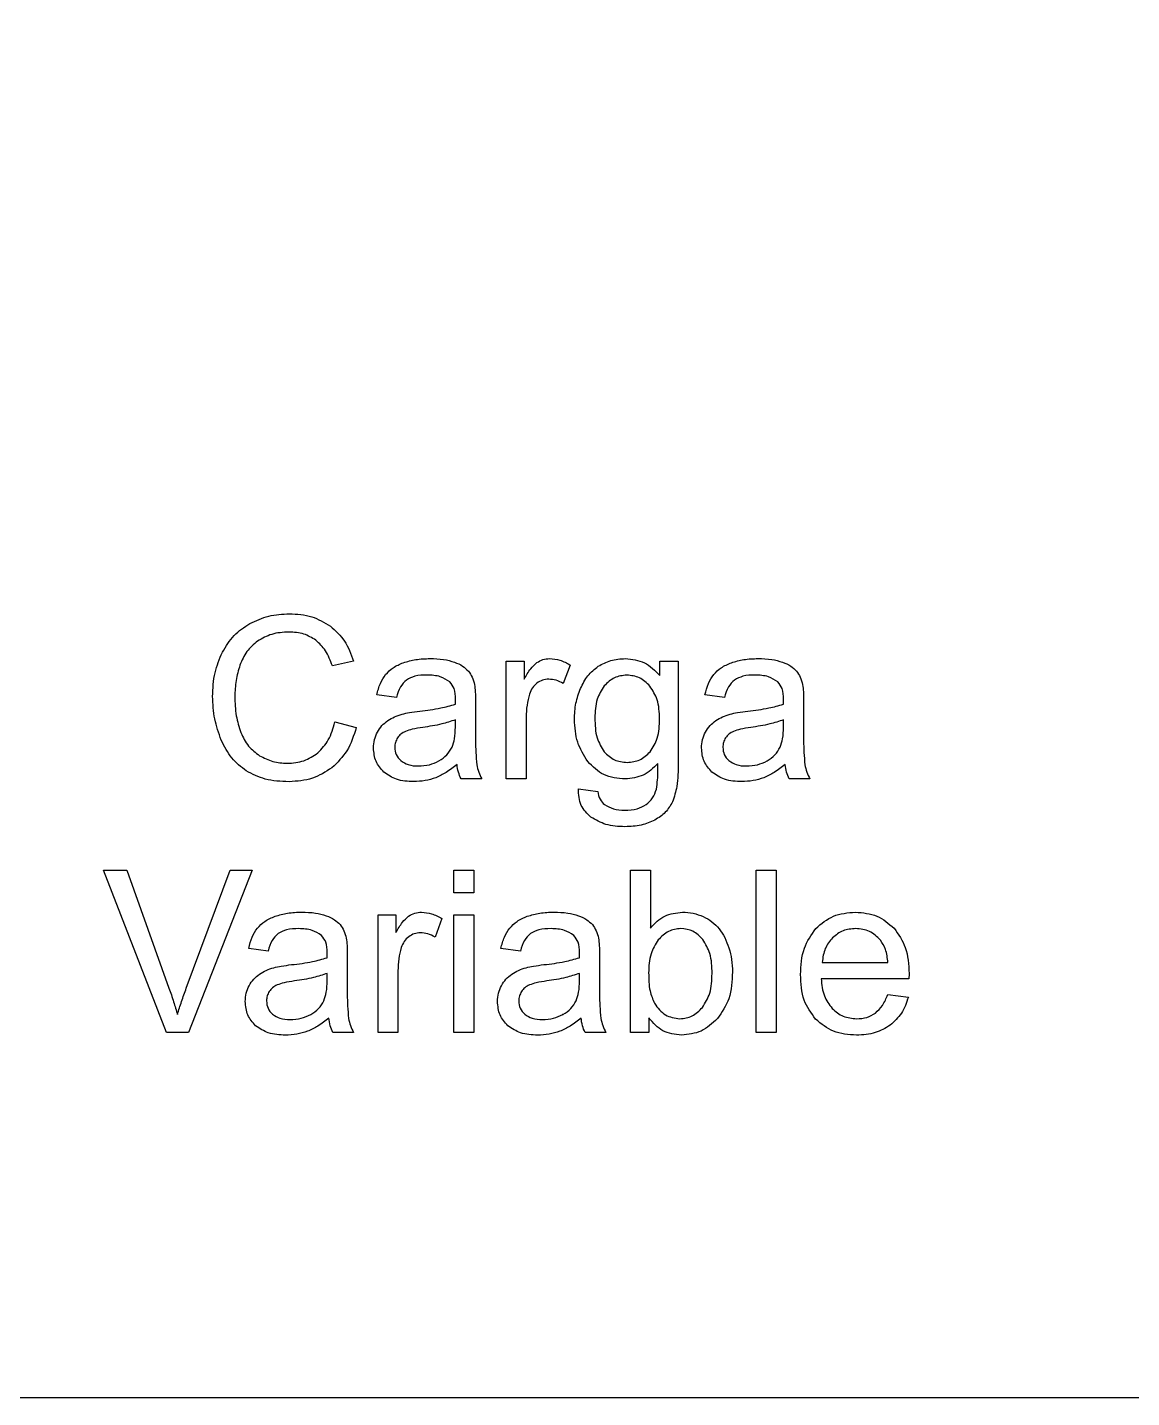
# Model space of a CAD drawing. Header units: millimetres. Extents: x -15 to 165, y 0 to 100.
# Drawn here: x 119.94 to 140.33, y 0 to 25.3 of the extents above; entities that cross this region are included whole.
import ezdxf

# ---------------------------------------------------------------- set-up
doc = ezdxf.new("R2010")
doc.units = ezdxf.units.MM
doc.layers.get('0').update_dxf_attribs({"linetype": 'CONTINUOUS'})

msp = doc.modelspace()

# ---------------------------------------------------------------- linework, layer by layer
for p, q in [((125.962, 13.601), (125.571, 13.509)), ((128.782, 11.423), (128.782, 13.597)), ((128.782, 13.597), (129.113, 13.597)), ((129.113, 13.597), (129.113, 13.267)), ((129.962, 13.527), (129.835, 13.185)), ((131.616, 13.335), (131.616, 13.597)), ((131.616, 13.597), (131.955, 13.597)), ((131.955, 13.597), (131.955, 11.718)), ((126.754, 12.928), (126.393, 12.977)), ((132.811, 12.928), (132.451, 12.977)), ((128.215, 12.825), (128.215, 12.334)), ((134.272, 12.825), (134.272, 12.334)), ((125.616, 12.475), (126.013, 12.375)), ((127.842, 12.379), (127.842, 12.514)), ((129.15, 12.561), (129.15, 11.423)), ((133.9, 12.379), (133.9, 12.514)), ((128.331, 11.423), (127.947, 11.423)), ((129.15, 11.423), (128.782, 11.423)), ((134.389, 11.423), (134.004, 11.423)), ((130.114, 11.243), (130.472, 11.19)), ((122.507, 6.741), (121.345, 9.741)), ((121.345, 9.741), (121.775, 9.741)), ((121.775, 9.741), (122.554, 7.562)), ((122.874, 7.562), (123.684, 9.741)), ((124.089, 9.741), (122.915, 6.741)), ((123.684, 9.741), (124.089, 9.741)), ((131.073, 6.741), (131.073, 9.741)), ((131.073, 9.741), (131.442, 9.741)), ((131.442, 9.741), (131.442, 8.671)), ((126.414, 6.741), (126.414, 8.915)), ((126.414, 8.915), (126.745, 8.915)), ((126.745, 8.915), (126.745, 8.585)), ((127.595, 8.845), (127.468, 8.503)), ((124.386, 8.245), (124.026, 8.295)), ((125.847, 8.143), (125.847, 7.652)), ((129.043, 8.245), (128.683, 8.295)), ((130.505, 8.143), (130.505, 7.652)), ((126.782, 7.879), (126.782, 6.741)), ((134.616, 8.037), (135.829, 8.037)), ((125.475, 7.697), (125.475, 7.832)), ((130.132, 7.697), (130.132, 7.832)), ((136.216, 7.734), (134.595, 7.734)), ((135.825, 7.441), (136.206, 7.394)), ((131.415, 7.013), (131.415, 6.741)), ((122.915, 6.741), (122.507, 6.741)), ((125.964, 6.741), (125.579, 6.741)), ((126.782, 6.741), (126.414, 6.741)), ((130.621, 6.741), (130.237, 6.741)), ((131.415, 6.741), (131.073, 6.741))]:
    msp.add_line(p, q)
msp.add_lwpolyline([(-13, 0), (163, 0, 0.414214), (165, 2), (165, 98, 0.414214), (163, 100), (-13, 100, 0.414214), (-15, 98), (-15, 3.001, 0.000086), (-15, 2.999), (-15, 2, 0.414214)], format="xyb", close=True)
for points in [[(128.184, 9.741), (128.184, 9.318), (127.816, 9.318), (127.816, 9.741)], [(133.767, 9.741), (133.767, 6.741), (133.398, 6.741), (133.398, 9.741)], [(128.184, 8.915), (128.184, 6.741), (127.816, 6.741), (127.816, 8.915)]]:
    msp.add_lwpolyline(points, close=True)
for points, knots in [([(124.049, 14.293), (124.163, 14.346), (124.394, 14.453), (124.648, 14.467), (124.777, 14.475)], [0, 0, 0, 0, 0.03727469, 0.07558045, 0.07558045, 0.07558045, 0.07558045]), ([(124.777, 14.475), (124.918, 14.467), (125.19, 14.452), (125.423, 14.312), (125.534, 14.245)], [0, 0, 0, 0, 0.04183356, 0.08017922, 0.08017922, 0.08017922, 0.08017922]), ([(123.54, 13.763), (123.605, 13.872), (123.735, 14.088), (123.945, 14.226), (124.049, 14.293)], [0, 0, 0, 0, 0.03758672, 0.07438179, 0.07438179, 0.07438179, 0.07438179]), ([(125.534, 14.245), (125.629, 14.159), (125.826, 13.981), (125.915, 13.73), (125.962, 13.601)], [0, 0, 0, 0, 0.03792726, 0.07842971, 0.07842971, 0.07842971, 0.07842971]), ([(124.19, 13.969), (124.119, 13.909), (123.974, 13.787), (123.901, 13.612), (123.864, 13.524)], [0, 0, 0, 0, 0.02771145, 0.05591159, 0.05591159, 0.05591159, 0.05591159]), ([(124.769, 14.135), (124.66, 14.13), (124.454, 14.119), (124.275, 14.017), (124.19, 13.969)], [0, 0, 0, 0, 0.03201393, 0.06089259, 0.06089259, 0.06089259, 0.06089259]), ([(125.268, 13.986), (125.195, 14.029), (125.042, 14.121), (124.863, 14.13), (124.769, 14.135)], [0, 0, 0, 0, 0.02505285, 0.05282888, 0.05282888, 0.05282888, 0.05282888]), ([(125.571, 13.509), (125.535, 13.608), (125.47, 13.79), (125.331, 13.924), (125.268, 13.986)], [0, 0, 0, 0, 0.03104799, 0.05716471, 0.05716471, 0.05716471, 0.05716471]), ([(123.361, 12.946), (123.367, 13.094), (123.378, 13.378), (123.488, 13.639), (123.54, 13.763)], [0, 0, 0, 0, 0.04409717, 0.08429075, 0.08429075, 0.08429075, 0.08429075]), ([(123.864, 13.524), (123.837, 13.43), (123.782, 13.242), (123.774, 13.046), (123.77, 12.948)], [0, 0, 0, 0, 0.02923333, 0.05856561, 0.05856561, 0.05856561, 0.05856561]), ([(126.555, 13.35), (126.599, 13.395), (126.691, 13.492), (126.815, 13.542), (126.88, 13.569)], [0, 0, 0, 0, 0.01864887, 0.03960639, 0.03960639, 0.03960639, 0.03960639]), ([(126.88, 13.569), (126.957, 13.591), (127.117, 13.639), (127.285, 13.643), (127.374, 13.646)], [0, 0, 0, 0, 0.02368074, 0.05009765, 0.05009765, 0.05009765, 0.05009765]), ([(127.374, 13.646), (127.458, 13.644), (127.612, 13.642), (127.76, 13.599), (127.826, 13.58)], [0, 0, 0, 0, 0.02527478, 0.04587232, 0.04587232, 0.04587232, 0.04587232]), ([(127.826, 13.58), (127.878, 13.559), (127.974, 13.52), (128.048, 13.448), (128.082, 13.416)], [0, 0, 0, 0, 0.01680543, 0.03067817, 0.03067817, 0.03067817, 0.03067817]), ([(128.082, 13.416), (128.107, 13.379), (128.161, 13.303), (128.184, 13.212), (128.196, 13.165)], [0, 0, 0, 0, 0.01321028, 0.02776285, 0.02776285, 0.02776285, 0.02776285]), ([(129.113, 13.267), (129.15, 13.334), (129.213, 13.448), (129.308, 13.536), (129.347, 13.572)], [0, 0, 0, 0, 0.02273623, 0.03867154, 0.03867154, 0.03867154, 0.03867154]), ([(129.347, 13.572), (129.384, 13.594), (129.457, 13.636), (129.542, 13.643), (129.584, 13.646)], [0, 0, 0, 0, 0.01256111, 0.0250526, 0.0250526, 0.0250526, 0.0250526]), ([(129.584, 13.646), (129.648, 13.64), (129.782, 13.628), (129.9, 13.562), (129.962, 13.527)], [0, 0, 0, 0, 0.01900872, 0.04006544, 0.04006544, 0.04006544, 0.04006544]), ([(130.153, 13.096), (130.193, 13.178), (130.272, 13.338), (130.411, 13.449), (130.479, 13.503)], [0, 0, 0, 0, 0.02707647, 0.05267545, 0.05267545, 0.05267545, 0.05267545]), ([(130.479, 13.503), (130.555, 13.544), (130.711, 13.63), (130.889, 13.641), (130.981, 13.646)], [0, 0, 0, 0, 0.02561404, 0.05283734, 0.05283734, 0.05283734, 0.05283734]), ([(130.981, 13.646), (131.104, 13.632), (131.353, 13.605), (131.528, 13.425), (131.616, 13.335)], [0, 0, 0, 0, 0.03594676, 0.07265538, 0.07265538, 0.07265538, 0.07265538]), ([(132.612, 13.35), (132.656, 13.395), (132.748, 13.492), (132.872, 13.542), (132.938, 13.569)], [0, 0, 0, 0, 0.01864891, 0.03960644, 0.03960644, 0.03960644, 0.03960644]), ([(132.938, 13.569), (133.014, 13.591), (133.175, 13.639), (133.342, 13.643), (133.431, 13.646)], [0, 0, 0, 0, 0.02368062, 0.05009777, 0.05009777, 0.05009777, 0.05009777]), ([(133.431, 13.646), (133.516, 13.644), (133.669, 13.642), (133.817, 13.599), (133.883, 13.58)], [0, 0, 0, 0, 0.02527466, 0.04587209, 0.04587209, 0.04587209, 0.04587209]), ([(133.883, 13.58), (133.936, 13.559), (134.031, 13.52), (134.106, 13.448), (134.139, 13.416)], [0, 0, 0, 0, 0.01680543, 0.03067826, 0.03067826, 0.03067826, 0.03067826]), ([(134.139, 13.416), (134.164, 13.379), (134.218, 13.303), (134.241, 13.212), (134.254, 13.165)], [0, 0, 0, 0, 0.01321035, 0.02776291, 0.02776291, 0.02776291, 0.02776291]), ([(126.393, 12.977), (126.411, 13.048), (126.444, 13.182), (126.52, 13.297), (126.555, 13.35)], [0, 0, 0, 0, 0.0218854, 0.04096478, 0.04096478, 0.04096478, 0.04096478]), ([(126.937, 13.25), (126.897, 13.21), (126.808, 13.119), (126.773, 12.996), (126.754, 12.928)], [0, 0, 0, 0, 0.01658331, 0.03760418, 0.03760418, 0.03760418, 0.03760418]), ([(127.32, 13.341), (127.243, 13.34), (127.108, 13.338), (126.988, 13.276), (126.937, 13.25)], [0, 0, 0, 0, 0.02270138, 0.03989854, 0.03989854, 0.03989854, 0.03989854]), ([(127.74, 13.216), (127.683, 13.252), (127.556, 13.334), (127.404, 13.338), (127.32, 13.341)], [0, 0, 0, 0, 0.01988914, 0.04449097, 0.04449097, 0.04449097, 0.04449097]), ([(127.844, 12.899), (127.843, 12.965), (127.84, 13.083), (127.77, 13.176), (127.74, 13.216)], [0, 0, 0, 0, 0.01936148, 0.03413889, 0.03413889, 0.03413889, 0.03413889]), ([(128.196, 13.165), (128.202, 13.121), (128.215, 13.008), (128.215, 12.895), (128.215, 12.825)], [0, 0, 0, 0, 0.01327129, 0.03404719, 0.03404719, 0.03404719, 0.03404719]), ([(129.348, 13.193), (129.318, 13.165), (129.257, 13.109), (129.227, 13.031), (129.211, 12.991)], [0, 0, 0, 0, 0.01195986, 0.02468301, 0.02468301, 0.02468301, 0.02468301]), ([(129.565, 13.265), (129.526, 13.262), (129.448, 13.256), (129.381, 13.214), (129.348, 13.193)], [0, 0, 0, 0, 0.01160273, 0.02319494, 0.02319494, 0.02319494, 0.02319494]), ([(129.835, 13.185), (129.791, 13.209), (129.707, 13.253), (129.611, 13.261), (129.565, 13.265)], [0, 0, 0, 0, 0.01477312, 0.02842575, 0.02842575, 0.02842575, 0.02842575]), ([(131.008, 13.341), (130.929, 13.332), (130.767, 13.314), (130.65, 13.2), (130.591, 13.141)], [0, 0, 0, 0, 0.02325608, 0.04746592, 0.04746592, 0.04746592, 0.04746592]), ([(131.435, 13.138), (131.374, 13.197), (131.254, 13.313), (131.089, 13.332), (131.008, 13.341)], [0, 0, 0, 0, 0.02473449, 0.04843191, 0.04843191, 0.04843191, 0.04843191]), ([(132.451, 12.977), (132.468, 13.048), (132.501, 13.182), (132.577, 13.297), (132.612, 13.35)], [0, 0, 0, 0, 0.02188539, 0.04096479, 0.04096479, 0.04096479, 0.04096479]), ([(132.994, 13.25), (132.955, 13.21), (132.865, 13.119), (132.83, 12.996), (132.811, 12.928)], [0, 0, 0, 0, 0.01658335, 0.03760418, 0.03760418, 0.03760418, 0.03760418]), ([(133.378, 13.341), (133.301, 13.34), (133.166, 13.338), (133.046, 13.276), (132.994, 13.25)], [0, 0, 0, 0, 0.02270138, 0.03989848, 0.03989848, 0.03989848, 0.03989848]), ([(133.797, 13.216), (133.74, 13.252), (133.613, 13.334), (133.462, 13.338), (133.378, 13.341)], [0, 0, 0, 0, 0.01988914, 0.04449097, 0.04449097, 0.04449097, 0.04449097]), ([(133.902, 12.899), (133.9, 12.965), (133.898, 13.083), (133.828, 13.176), (133.797, 13.216)], [0, 0, 0, 0, 0.01936146, 0.03413894, 0.03413894, 0.03413894, 0.03413894]), ([(134.254, 13.165), (134.259, 13.121), (134.273, 13.008), (134.272, 12.895), (134.272, 12.825)], [0, 0, 0, 0, 0.01327126, 0.03404717, 0.03404717, 0.03404717, 0.03404717]), ([(123.519, 12.142), (123.473, 12.27), (123.379, 12.53), (123.367, 12.806), (123.361, 12.946)], [0, 0, 0, 0, 0.04061111, 0.08239244, 0.08239244, 0.08239244, 0.08239244]), ([(123.77, 12.948), (123.773, 12.828), (123.78, 12.6), (123.849, 12.382), (123.881, 12.28)], [0, 0, 0, 0, 0.03594561, 0.06803223, 0.06803223, 0.06803223, 0.06803223]), ([(129.211, 12.991), (129.193, 12.923), (129.156, 12.782), (129.152, 12.636), (129.15, 12.561)], [0, 0, 0, 0, 0.02107531, 0.04353573, 0.04353573, 0.04353573, 0.04353573]), ([(130.04, 12.522), (130.044, 12.623), (130.053, 12.82), (130.12, 13.006), (130.153, 13.096)], [0, 0, 0, 0, 0.03003491, 0.05879965, 0.05879965, 0.05879965, 0.05879965]), ([(130.591, 13.141), (130.541, 13.061), (130.428, 12.881), (130.422, 12.667), (130.419, 12.549)], [0, 0, 0, 0, 0.02793918, 0.06266213, 0.06266213, 0.06266213, 0.06266213]), ([(131.612, 12.537), (131.608, 12.657), (131.601, 12.874), (131.486, 13.057), (131.435, 13.138)], [0, 0, 0, 0, 0.03527191, 0.06372897, 0.06372897, 0.06372897, 0.06372897]), ([(126.858, 12.621), (126.903, 12.631), (127.011, 12.654), (127.121, 12.668), (127.185, 12.676)], [0, 0, 0, 0, 0.0138963, 0.03322116, 0.03322116, 0.03322116, 0.03322116]), ([(127.185, 12.676), (127.315, 12.692), (127.537, 12.718), (127.753, 12.778), (127.842, 12.803)], [0, 0, 0, 0, 0.03916457, 0.06698357, 0.06698357, 0.06698357, 0.06698357]), ([(127.842, 12.803), (127.843, 12.823), (127.844, 12.855), (127.844, 12.887), (127.844, 12.899)], [0, 0, 0, 0, 0.006192219, 0.009620285, 0.009620285, 0.009620285, 0.009620285]), ([(132.915, 12.621), (132.96, 12.631), (133.069, 12.654), (133.179, 12.668), (133.243, 12.676)], [0, 0, 0, 0, 0.0138963, 0.03322128, 0.03322128, 0.03322128, 0.03322128]), ([(133.243, 12.676), (133.373, 12.692), (133.595, 12.718), (133.81, 12.778), (133.9, 12.803)], [0, 0, 0, 0, 0.03916445, 0.06698345, 0.06698345, 0.06698345, 0.06698345]), ([(133.9, 12.803), (133.9, 12.823), (133.901, 12.855), (133.901, 12.887), (133.902, 12.899)], [0, 0, 0, 0, 0.006192213, 0.00962028, 0.00962028, 0.00962028, 0.00962028]), ([(125.303, 11.904), (125.374, 11.98), (125.528, 12.143), (125.585, 12.359), (125.616, 12.475)], [0, 0, 0, 0, 0.03076944, 0.06604694, 0.06604694, 0.06604694, 0.06604694]), ([(126.403, 12.288), (126.428, 12.33), (126.479, 12.412), (126.555, 12.471), (126.593, 12.5)], [0, 0, 0, 0, 0.01455596, 0.02867882, 0.02867882, 0.02867882, 0.02867882]), ([(126.593, 12.5), (126.634, 12.525), (126.717, 12.576), (126.81, 12.606), (126.858, 12.621)], [0, 0, 0, 0, 0.01433831, 0.02921896, 0.02921896, 0.02921896, 0.02921896]), ([(127.842, 12.514), (127.759, 12.487), (127.563, 12.422), (127.359, 12.392), (127.241, 12.375)], [0, 0, 0, 0, 0.0261868, 0.06185099, 0.06185099, 0.06185099, 0.06185099]), ([(130.286, 11.747), (130.214, 11.862), (130.067, 12.099), (130.049, 12.379), (130.04, 12.522)], [0, 0, 0, 0, 0.04004285, 0.08249116, 0.08249116, 0.08249116, 0.08249116]), ([(130.419, 12.549), (130.421, 12.422), (130.425, 12.199), (130.539, 12.008), (130.588, 11.925)], [0, 0, 0, 0, 0.03723137, 0.06567035, 0.06567035, 0.06567035, 0.06567035]), ([(131.44, 11.924), (131.49, 12.005), (131.604, 12.192), (131.609, 12.412), (131.612, 12.537)], [0, 0, 0, 0, 0.02821185, 0.06466149, 0.06466149, 0.06466149, 0.06466149]), ([(132.46, 12.288), (132.486, 12.33), (132.537, 12.412), (132.613, 12.471), (132.65, 12.5)], [0, 0, 0, 0, 0.014556, 0.02867877, 0.02867877, 0.02867877, 0.02867877]), ([(132.65, 12.5), (132.691, 12.525), (132.774, 12.576), (132.868, 12.606), (132.915, 12.621)], [0, 0, 0, 0, 0.01433821, 0.02921897, 0.02921897, 0.02921897, 0.02921897]), ([(133.9, 12.514), (133.816, 12.487), (133.62, 12.422), (133.416, 12.392), (133.298, 12.375)], [0, 0, 0, 0, 0.02618669, 0.06185099, 0.06185099, 0.06185099, 0.06185099]), ([(123.881, 12.28), (123.923, 12.191), (124.002, 12.02), (124.155, 11.908), (124.228, 11.853)], [0, 0, 0, 0, 0.02872319, 0.05577803, 0.05577803, 0.05577803, 0.05577803]), ([(126.013, 12.375), (125.966, 12.224), (125.877, 11.938), (125.664, 11.728), (125.564, 11.629)], [0, 0, 0, 0, 0.04650826, 0.08828007, 0.08828007, 0.08828007, 0.08828007]), ([(126.33, 11.996), (126.333, 12.048), (126.338, 12.15), (126.381, 12.242), (126.403, 12.288)], [0, 0, 0, 0, 0.01537874, 0.03029901, 0.03029901, 0.03029901, 0.03029901]), ([(126.774, 12.182), (126.759, 12.155), (126.729, 12.1), (126.725, 12.038), (126.723, 12.007)], [0, 0, 0, 0, 0.00915619, 0.018428, 0.018428, 0.018428, 0.018428]), ([(126.919, 12.301), (126.89, 12.286), (126.833, 12.257), (126.793, 12.206), (126.774, 12.182)], [0, 0, 0, 0, 0.00974336, 0.01903714, 0.01903714, 0.01903714, 0.01903714]), ([(127.241, 12.375), (127.175, 12.366), (127.066, 12.35), (126.962, 12.315), (126.919, 12.301)], [0, 0, 0, 0, 0.01969913, 0.03301799, 0.03301799, 0.03301799, 0.03301799]), ([(127.783, 12.011), (127.8, 12.062), (127.84, 12.181), (127.842, 12.307), (127.842, 12.379)], [0, 0, 0, 0, 0.01607855, 0.03751466, 0.03751466, 0.03751466, 0.03751466]), ([(128.215, 12.334), (128.214, 12.194), (128.213, 11.977), (128.231, 11.761), (128.238, 11.684)], [0, 0, 0, 0, 0.04192944, 0.06504434, 0.06504434, 0.06504434, 0.06504434]), ([(132.387, 11.996), (132.39, 12.048), (132.396, 12.15), (132.439, 12.242), (132.46, 12.288)], [0, 0, 0, 0, 0.01537874, 0.03029903, 0.03029903, 0.03029903, 0.03029903]), ([(132.831, 12.182), (132.816, 12.155), (132.786, 12.1), (132.782, 12.038), (132.78, 12.007)], [0, 0, 0, 0, 0.00915619, 0.018428, 0.018428, 0.018428, 0.018428]), ([(132.977, 12.301), (132.947, 12.286), (132.89, 12.257), (132.851, 12.206), (132.831, 12.182)], [0, 0, 0, 0, 0.00974336, 0.01903714, 0.01903714, 0.01903714, 0.01903714]), ([(133.298, 12.375), (133.233, 12.366), (133.123, 12.35), (133.019, 12.315), (132.977, 12.301)], [0, 0, 0, 0, 0.01969913, 0.03301799, 0.03301799, 0.03301799, 0.03301799]), ([(133.84, 12.011), (133.857, 12.062), (133.898, 12.181), (133.899, 12.307), (133.9, 12.379)], [0, 0, 0, 0, 0.01607851, 0.03751464, 0.03751464, 0.03751464, 0.03751464]), ([(134.272, 12.334), (134.271, 12.194), (134.27, 11.977), (134.289, 11.761), (134.296, 11.684)], [0, 0, 0, 0, 0.04192944, 0.06504434, 0.06504434, 0.06504434, 0.06504434]), ([(123.982, 11.57), (123.886, 11.645), (123.688, 11.8), (123.577, 12.025), (123.519, 12.142)], [0, 0, 0, 0, 0.03605881, 0.07440573, 0.07440573, 0.07440573, 0.07440573]), ([(124.738, 11.712), (124.844, 11.719), (125.049, 11.733), (125.22, 11.848), (125.303, 11.904)], [0, 0, 0, 0, 0.03117139, 0.06062828, 0.06062828, 0.06062828, 0.06062828]), ([(126.522, 11.549), (126.466, 11.612), (126.353, 11.74), (126.338, 11.91), (126.33, 11.996)], [0, 0, 0, 0, 0.02460105, 0.04985008, 0.04985008, 0.04985008, 0.04985008]), ([(126.723, 12.007), (126.728, 11.96), (126.737, 11.865), (126.802, 11.796), (126.834, 11.761)], [0, 0, 0, 0, 0.01379095, 0.02765022, 0.02765022, 0.02765022, 0.02765022]), ([(127.539, 11.756), (127.591, 11.789), (127.692, 11.855), (127.753, 11.959), (127.783, 12.011)], [0, 0, 0, 0, 0.01811662, 0.03567798, 0.03567798, 0.03567798, 0.03567798]), ([(130.588, 11.925), (130.649, 11.868), (130.768, 11.753), (130.932, 11.737), (131.014, 11.728)], [0, 0, 0, 0, 0.02414928, 0.04808953, 0.04808953, 0.04808953, 0.04808953]), ([(131.014, 11.728), (131.096, 11.737), (131.259, 11.754), (131.379, 11.867), (131.44, 11.924)], [0, 0, 0, 0, 0.02383491, 0.0480188, 0.0480188, 0.0480188, 0.0480188]), ([(132.58, 11.549), (132.524, 11.612), (132.41, 11.74), (132.395, 11.91), (132.387, 11.996)], [0, 0, 0, 0, 0.02460102, 0.04985005, 0.04985005, 0.04985005, 0.04985005]), ([(132.78, 12.007), (132.785, 11.96), (132.794, 11.865), (132.859, 11.796), (132.892, 11.761)], [0, 0, 0, 0, 0.01379094, 0.02765025, 0.02765025, 0.02765025, 0.02765025]), ([(133.597, 11.756), (133.648, 11.789), (133.749, 11.855), (133.81, 11.959), (133.84, 12.011)], [0, 0, 0, 0, 0.01811672, 0.03567808, 0.03567808, 0.03567808, 0.03567808]), ([(124.228, 11.853), (124.308, 11.812), (124.468, 11.73), (124.648, 11.718), (124.738, 11.712)], [0, 0, 0, 0, 0.0266958, 0.05337982, 0.05337982, 0.05337982, 0.05337982]), ([(126.834, 11.761), (126.879, 11.733), (126.978, 11.669), (127.096, 11.665), (127.161, 11.663)], [0, 0, 0, 0, 0.01558713, 0.0346494, 0.0346494, 0.0346494, 0.0346494]), ([(127.161, 11.663), (127.229, 11.666), (127.361, 11.673), (127.481, 11.729), (127.539, 11.756)], [0, 0, 0, 0, 0.02024014, 0.03931668, 0.03931668, 0.03931668, 0.03931668]), ([(127.873, 11.692), (127.808, 11.639), (127.687, 11.541), (127.545, 11.476), (127.479, 11.446)], [0, 0, 0, 0, 0.02496648, 0.04658746, 0.04658746, 0.04658746, 0.04658746]), ([(127.947, 11.423), (127.929, 11.464), (127.892, 11.55), (127.88, 11.643), (127.873, 11.692)], [0, 0, 0, 0, 0.01329293, 0.02791286, 0.02791286, 0.02791286, 0.02791286]), ([(128.238, 11.684), (128.248, 11.639), (128.268, 11.548), (128.31, 11.465), (128.331, 11.423)], [0, 0, 0, 0, 0.01378011, 0.02780313, 0.02780313, 0.02780313, 0.02780313]), ([(130.979, 11.423), (130.84, 11.435), (130.568, 11.458), (130.378, 11.652), (130.286, 11.747)], [0, 0, 0, 0, 0.04056457, 0.07884604, 0.07884604, 0.07884604, 0.07884604]), ([(131.581, 11.708), (131.496, 11.625), (131.328, 11.461), (131.095, 11.436), (130.979, 11.423)], [0, 0, 0, 0, 0.03450117, 0.06830656, 0.06830656, 0.06830656, 0.06830656]), ([(131.554, 11.235), (131.562, 11.293), (131.584, 11.45), (131.582, 11.608), (131.581, 11.708)], [0, 0, 0, 0, 0.01757108, 0.04740244, 0.04740244, 0.04740244, 0.04740244]), ([(131.955, 11.718), (131.956, 11.572), (131.956, 11.327), (131.882, 11.093), (131.852, 10.999)], [0, 0, 0, 0, 0.04343469, 0.07303993, 0.07303993, 0.07303993, 0.07303993]), ([(132.892, 11.761), (132.936, 11.733), (133.035, 11.669), (133.153, 11.665), (133.218, 11.663)], [0, 0, 0, 0, 0.01558718, 0.03464951, 0.03464951, 0.03464951, 0.03464951]), ([(133.218, 11.663), (133.286, 11.666), (133.419, 11.673), (133.538, 11.729), (133.597, 11.756)], [0, 0, 0, 0, 0.02024002, 0.03931645, 0.03931645, 0.03931645, 0.03931645]), ([(133.93, 11.692), (133.865, 11.639), (133.744, 11.541), (133.602, 11.476), (133.536, 11.446)], [0, 0, 0, 0, 0.02496658, 0.04658755, 0.04658755, 0.04658755, 0.04658755]), ([(134.004, 11.423), (133.986, 11.464), (133.95, 11.55), (133.937, 11.643), (133.93, 11.692)], [0, 0, 0, 0, 0.01329297, 0.02791286, 0.02791286, 0.02791286, 0.02791286]), ([(134.296, 11.684), (134.305, 11.639), (134.325, 11.548), (134.367, 11.465), (134.389, 11.423)], [0, 0, 0, 0, 0.01378017, 0.02780309, 0.02780309, 0.02780309, 0.02780309]), ([(124.771, 11.372), (124.621, 11.378), (124.344, 11.388), (124.096, 11.512), (123.982, 11.57)], [0, 0, 0, 0, 0.044248, 0.08217571, 0.08217571, 0.08217571, 0.08217571]), ([(125.564, 11.629), (125.447, 11.554), (125.206, 11.399), (124.919, 11.381), (124.771, 11.372)], [0, 0, 0, 0, 0.04086597, 0.08459534, 0.08459534, 0.08459534, 0.08459534]), ([(127.073, 11.374), (126.964, 11.379), (126.763, 11.387), (126.598, 11.498), (126.522, 11.549)], [0, 0, 0, 0, 0.03196849, 0.05877935, 0.05877935, 0.05877935, 0.05877935]), ([(127.479, 11.446), (127.414, 11.425), (127.282, 11.383), (127.143, 11.377), (127.073, 11.374)], [0, 0, 0, 0, 0.02034191, 0.04141897, 0.04141897, 0.04141897, 0.04141897]), ([(133.13, 11.374), (133.021, 11.379), (132.821, 11.387), (132.655, 11.498), (132.58, 11.549)], [0, 0, 0, 0, 0.03196837, 0.05877928, 0.05877928, 0.05877928, 0.05877928]), ([(133.536, 11.446), (133.471, 11.425), (133.339, 11.383), (133.201, 11.377), (133.13, 11.374)], [0, 0, 0, 0, 0.0203418, 0.04141909, 0.04141909, 0.04141909, 0.04141909]), ([(130.345, 10.716), (130.276, 10.785), (130.129, 10.929), (130.119, 11.135), (130.114, 11.243)], [0, 0, 0, 0, 0.02820845, 0.0594463, 0.0594463, 0.0594463, 0.0594463]), ([(130.472, 11.19), (130.481, 11.14), (130.499, 11.046), (130.566, 10.98), (130.597, 10.949)], [0, 0, 0, 0, 0.01494083, 0.02775984, 0.02775984, 0.02775984, 0.02775984]), ([(131.366, 10.949), (131.409, 10.987), (131.497, 11.066), (131.535, 11.178), (131.554, 11.235)], [0, 0, 0, 0, 0.01693562, 0.03480489, 0.03480489, 0.03480489, 0.03480489]), ([(130.597, 10.949), (130.65, 10.919), (130.765, 10.854), (130.899, 10.849), (130.971, 10.846)], [0, 0, 0, 0, 0.01794144, 0.03932628, 0.03932628, 0.03932628, 0.03932628]), ([(130.971, 10.846), (131.048, 10.849), (131.188, 10.852), (131.311, 10.919), (131.366, 10.949)], [0, 0, 0, 0, 0.02280761, 0.04130596, 0.04130596, 0.04130596, 0.04130596]), ([(131.852, 10.999), (131.812, 10.931), (131.73, 10.794), (131.594, 10.708), (131.525, 10.664)], [0, 0, 0, 0, 0.02318565, 0.04739943, 0.04739943, 0.04739943, 0.04739943]), ([(130.973, 10.541), (130.853, 10.546), (130.63, 10.556), (130.435, 10.665), (130.345, 10.716)], [0, 0, 0, 0, 0.03541786, 0.06604842, 0.06604842, 0.06604842, 0.06604842]), ([(131.525, 10.664), (131.443, 10.628), (131.267, 10.552), (131.075, 10.545), (130.973, 10.541)], [0, 0, 0, 0, 0.02663411, 0.05694844, 0.05694844, 0.05694844, 0.05694844]), ([(124.187, 8.668), (124.231, 8.713), (124.323, 8.81), (124.447, 8.86), (124.513, 8.887)], [0, 0, 0, 0, 0.01864887, 0.03960639, 0.03960639, 0.03960639, 0.03960639]), ([(124.513, 8.887), (124.589, 8.909), (124.75, 8.957), (124.918, 8.961), (125.006, 8.964)], [0, 0, 0, 0, 0.02368074, 0.05009766, 0.05009766, 0.05009766, 0.05009766]), ([(125.006, 8.964), (125.091, 8.962), (125.244, 8.96), (125.392, 8.917), (125.458, 8.898)], [0, 0, 0, 0, 0.02527478, 0.04587233, 0.04587233, 0.04587233, 0.04587233]), ([(125.458, 8.898), (125.511, 8.877), (125.607, 8.838), (125.681, 8.766), (125.714, 8.733)], [0, 0, 0, 0, 0.01680536, 0.03067818, 0.03067818, 0.03067818, 0.03067818]), ([(126.745, 8.585), (126.782, 8.652), (126.845, 8.766), (126.94, 8.854), (126.98, 8.89)], [0, 0, 0, 0, 0.0227363, 0.03867156, 0.03867156, 0.03867156, 0.03867156]), ([(126.98, 8.89), (127.016, 8.911), (127.089, 8.954), (127.174, 8.961), (127.216, 8.964)], [0, 0, 0, 0, 0.01256111, 0.02505271, 0.02505271, 0.02505271, 0.02505271]), ([(127.216, 8.964), (127.28, 8.958), (127.414, 8.945), (127.533, 8.88), (127.595, 8.845)], [0, 0, 0, 0, 0.01900849, 0.0400652, 0.0400652, 0.0400652, 0.0400652]), ([(128.845, 8.668), (128.889, 8.713), (128.981, 8.81), (129.105, 8.86), (129.17, 8.887)], [0, 0, 0, 0, 0.01864882, 0.03960645, 0.03960645, 0.03960645, 0.03960645]), ([(129.17, 8.887), (129.246, 8.909), (129.407, 8.957), (129.575, 8.961), (129.664, 8.964)], [0, 0, 0, 0, 0.02368074, 0.05009766, 0.05009766, 0.05009766, 0.05009766]), ([(129.664, 8.964), (129.748, 8.962), (129.902, 8.96), (130.05, 8.917), (130.116, 8.898)], [0, 0, 0, 0, 0.02527478, 0.04587233, 0.04587233, 0.04587233, 0.04587233]), ([(130.116, 8.898), (130.168, 8.877), (130.264, 8.838), (130.338, 8.766), (130.372, 8.733)], [0, 0, 0, 0, 0.01680531, 0.03067808, 0.03067808, 0.03067808, 0.03067808]), ([(131.442, 8.671), (131.524, 8.756), (131.688, 8.925), (131.922, 8.951), (132.037, 8.964)], [0, 0, 0, 0, 0.03444838, 0.06824759, 0.06824759, 0.06824759, 0.06824759]), ([(132.037, 8.964), (132.103, 8.96), (132.234, 8.954), (132.356, 8.906), (132.417, 8.883)], [0, 0, 0, 0, 0.01962164, 0.03903558, 0.03903558, 0.03903558, 0.03903558]), ([(132.417, 8.883), (132.474, 8.854), (132.586, 8.796), (132.67, 8.702), (132.712, 8.656)], [0, 0, 0, 0, 0.01899534, 0.03748127, 0.03748127, 0.03748127, 0.03748127]), ([(134.497, 8.661), (134.6, 8.749), (134.811, 8.93), (135.088, 8.952), (135.23, 8.964)], [0, 0, 0, 0, 0.03959805, 0.08111961, 0.08111961, 0.08111961, 0.08111961]), ([(135.23, 8.964), (135.367, 8.952), (135.637, 8.93), (135.842, 8.753), (135.942, 8.667)], [0, 0, 0, 0, 0.04028648, 0.07895001, 0.07895001, 0.07895001, 0.07895001]), ([(124.026, 8.295), (124.043, 8.366), (124.076, 8.5), (124.152, 8.615), (124.187, 8.668)], [0, 0, 0, 0, 0.02188539, 0.04096476, 0.04096476, 0.04096476, 0.04096476]), ([(124.953, 8.659), (124.876, 8.658), (124.741, 8.655), (124.621, 8.594), (124.569, 8.568)], [0, 0, 0, 0, 0.02270144, 0.03989854, 0.03989854, 0.03989854, 0.03989854]), ([(125.372, 8.534), (125.315, 8.57), (125.188, 8.651), (125.037, 8.656), (124.953, 8.659)], [0, 0, 0, 0, 0.01988909, 0.04449092, 0.04449092, 0.04449092, 0.04449092]), ([(125.714, 8.733), (125.739, 8.697), (125.793, 8.621), (125.816, 8.53), (125.829, 8.483)], [0, 0, 0, 0, 0.01321029, 0.02776284, 0.02776284, 0.02776284, 0.02776284]), ([(128.683, 8.295), (128.701, 8.366), (128.734, 8.5), (128.81, 8.615), (128.845, 8.668)], [0, 0, 0, 0, 0.02188539, 0.04096476, 0.04096476, 0.04096476, 0.04096476]), ([(129.61, 8.659), (129.533, 8.658), (129.398, 8.655), (129.278, 8.594), (129.227, 8.568)], [0, 0, 0, 0, 0.0227015, 0.0398986, 0.0398986, 0.0398986, 0.0398986]), ([(130.03, 8.534), (129.973, 8.57), (129.846, 8.651), (129.694, 8.656), (129.61, 8.659)], [0, 0, 0, 0, 0.01988904, 0.04449087, 0.04449087, 0.04449087, 0.04449087]), ([(130.372, 8.733), (130.397, 8.697), (130.451, 8.621), (130.474, 8.53), (130.486, 8.483)], [0, 0, 0, 0, 0.01321032, 0.02776287, 0.02776287, 0.02776287, 0.02776287]), ([(132.005, 8.661), (131.926, 8.651), (131.762, 8.63), (131.647, 8.512), (131.587, 8.451)], [0, 0, 0, 0, 0.02311302, 0.04796266, 0.04796266, 0.04796266, 0.04796266]), ([(132.413, 8.458), (132.355, 8.517), (132.242, 8.632), (132.082, 8.651), (132.005, 8.661)], [0, 0, 0, 0, 0.02405423, 0.04680292, 0.04680292, 0.04680292, 0.04680292]), ([(132.712, 8.656), (132.748, 8.603), (132.825, 8.494), (132.87, 8.368), (132.893, 8.303)], [0, 0, 0, 0, 0.01915192, 0.03983881, 0.03983881, 0.03983881, 0.03983881]), ([(134.215, 7.81), (134.222, 7.977), (134.237, 8.289), (134.415, 8.543), (134.497, 8.661)], [0, 0, 0, 0, 0.04921294, 0.09134881, 0.09134881, 0.09134881, 0.09134881]), ([(135.234, 8.661), (135.153, 8.654), (134.993, 8.641), (134.869, 8.541), (134.807, 8.491)], [0, 0, 0, 0, 0.02373729, 0.04687294, 0.04687294, 0.04687294, 0.04687294]), ([(135.69, 8.448), (135.627, 8.51), (135.5, 8.635), (135.323, 8.652), (135.234, 8.661)], [0, 0, 0, 0, 0.02575157, 0.05172867, 0.05172867, 0.05172867, 0.05172867]), ([(135.942, 8.667), (136.022, 8.552), (136.197, 8.302), (136.211, 7.997), (136.218, 7.832)], [0, 0, 0, 0, 0.04128521, 0.0895649, 0.0895649, 0.0895649, 0.0895649]), ([(124.569, 8.568), (124.53, 8.528), (124.44, 8.437), (124.405, 8.314), (124.386, 8.245)], [0, 0, 0, 0, 0.01658336, 0.03760418, 0.03760418, 0.03760418, 0.03760418]), ([(125.477, 8.217), (125.475, 8.283), (125.473, 8.401), (125.403, 8.494), (125.372, 8.534)], [0, 0, 0, 0, 0.01936149, 0.03413889, 0.03413889, 0.03413889, 0.03413889]), ([(125.829, 8.483), (125.834, 8.439), (125.848, 8.326), (125.847, 8.212), (125.847, 8.143)], [0, 0, 0, 0, 0.01327129, 0.03404718, 0.03404718, 0.03404718, 0.03404718]), ([(126.981, 8.51), (126.951, 8.483), (126.889, 8.427), (126.859, 8.349), (126.844, 8.309)], [0, 0, 0, 0, 0.01195992, 0.02468307, 0.02468307, 0.02468307, 0.02468307]), ([(127.198, 8.583), (127.158, 8.58), (127.08, 8.574), (127.014, 8.532), (126.981, 8.51)], [0, 0, 0, 0, 0.01160273, 0.02319495, 0.02319495, 0.02319495, 0.02319495]), ([(127.468, 8.503), (127.424, 8.527), (127.339, 8.571), (127.243, 8.579), (127.198, 8.583)], [0, 0, 0, 0, 0.01477314, 0.02842589, 0.02842589, 0.02842589, 0.02842589]), ([(129.227, 8.568), (129.187, 8.528), (129.098, 8.437), (129.063, 8.314), (129.043, 8.245)], [0, 0, 0, 0, 0.01658343, 0.03760424, 0.03760424, 0.03760424, 0.03760424]), ([(130.134, 8.217), (130.133, 8.283), (130.13, 8.401), (130.06, 8.494), (130.03, 8.534)], [0, 0, 0, 0, 0.01936149, 0.03413889, 0.03413889, 0.03413889, 0.03413889]), ([(130.486, 8.483), (130.491, 8.439), (130.505, 8.326), (130.505, 8.212), (130.505, 8.143)], [0, 0, 0, 0, 0.0132713, 0.03404719, 0.03404719, 0.03404719, 0.03404719]), ([(131.587, 8.451), (131.536, 8.368), (131.422, 8.183), (131.415, 7.964), (131.411, 7.844)], [0, 0, 0, 0, 0.02885272, 0.06414677, 0.06414677, 0.06414677, 0.06414677]), ([(132.582, 7.83), (132.579, 7.957), (132.574, 8.181), (132.462, 8.374), (132.413, 8.458)], [0, 0, 0, 0, 0.03722841, 0.066, 0.066, 0.066, 0.066]), ([(134.807, 8.491), (134.756, 8.428), (134.648, 8.295), (134.627, 8.125), (134.616, 8.037)], [0, 0, 0, 0, 0.02396594, 0.05017409, 0.05017409, 0.05017409, 0.05017409]), ([(135.829, 8.037), (135.82, 8.119), (135.803, 8.267), (135.725, 8.392), (135.69, 8.448)], [0, 0, 0, 0, 0.02445112, 0.04390689, 0.04390689, 0.04390689, 0.04390689]), ([(124.818, 7.994), (124.948, 8.009), (125.17, 8.036), (125.385, 8.096), (125.475, 8.121)], [0, 0, 0, 0, 0.03916457, 0.06698356, 0.06698356, 0.06698356, 0.06698356]), ([(125.475, 8.121), (125.475, 8.141), (125.476, 8.173), (125.476, 8.205), (125.477, 8.217)], [0, 0, 0, 0, 0.006192261, 0.009620268, 0.009620268, 0.009620268, 0.009620268]), ([(126.844, 8.309), (126.826, 8.241), (126.789, 8.1), (126.784, 7.954), (126.782, 7.879)], [0, 0, 0, 0, 0.02107527, 0.04353566, 0.04353566, 0.04353566, 0.04353566]), ([(129.475, 7.994), (129.605, 8.009), (129.827, 8.036), (130.043, 8.096), (130.132, 8.121)], [0, 0, 0, 0, 0.03916445, 0.06698344, 0.06698344, 0.06698344, 0.06698344]), ([(130.132, 8.121), (130.133, 8.141), (130.134, 8.173), (130.134, 8.205), (130.134, 8.217)], [0, 0, 0, 0, 0.006192263, 0.00962027, 0.00962027, 0.00962027, 0.00962027]), ([(132.893, 8.303), (132.912, 8.232), (132.951, 8.087), (132.956, 7.937), (132.958, 7.861)], [0, 0, 0, 0, 0.02194144, 0.04481729, 0.04481729, 0.04481729, 0.04481729]), ([(124.225, 7.818), (124.266, 7.843), (124.35, 7.894), (124.443, 7.923), (124.49, 7.938)], [0, 0, 0, 0, 0.0143383, 0.02921894, 0.02921894, 0.02921894, 0.02921894]), ([(124.49, 7.938), (124.536, 7.948), (124.644, 7.972), (124.754, 7.986), (124.818, 7.994)], [0, 0, 0, 0, 0.0138963, 0.03322117, 0.03322117, 0.03322117, 0.03322117]), ([(128.883, 7.818), (128.924, 7.843), (129.007, 7.894), (129.1, 7.923), (129.148, 7.938)], [0, 0, 0, 0, 0.0143384, 0.02921893, 0.02921893, 0.02921893, 0.02921893]), ([(129.148, 7.938), (129.193, 7.948), (129.301, 7.972), (129.411, 7.986), (129.475, 7.994)], [0, 0, 0, 0, 0.0138963, 0.03322129, 0.03322129, 0.03322129, 0.03322129]), ([(131.411, 7.844), (131.412, 7.73), (131.413, 7.535), (131.487, 7.355), (131.518, 7.28)], [0, 0, 0, 0, 0.033768, 0.05794067, 0.05794067, 0.05794067, 0.05794067]), ([(132.958, 7.861), (132.951, 7.69), (132.938, 7.376), (132.762, 7.116), (132.682, 6.997)], [0, 0, 0, 0, 0.05000176, 0.09226418, 0.09226418, 0.09226418, 0.09226418]), ([(123.962, 7.314), (123.965, 7.366), (123.971, 7.468), (124.014, 7.56), (124.035, 7.606)], [0, 0, 0, 0, 0.01537881, 0.030299, 0.030299, 0.030299, 0.030299]), ([(124.035, 7.606), (124.061, 7.648), (124.112, 7.73), (124.188, 7.789), (124.225, 7.818)], [0, 0, 0, 0, 0.01455602, 0.02867883, 0.02867883, 0.02867883, 0.02867883]), ([(124.552, 7.619), (124.522, 7.604), (124.465, 7.575), (124.426, 7.524), (124.406, 7.499)], [0, 0, 0, 0, 0.00974333, 0.01903715, 0.01903715, 0.01903715, 0.01903715]), ([(124.873, 7.693), (124.808, 7.684), (124.699, 7.668), (124.594, 7.633), (124.552, 7.619)], [0, 0, 0, 0, 0.01969913, 0.033018, 0.033018, 0.033018, 0.033018]), ([(125.475, 7.832), (125.392, 7.805), (125.195, 7.74), (124.991, 7.71), (124.873, 7.693)], [0, 0, 0, 0, 0.02618674, 0.06185099, 0.06185099, 0.06185099, 0.06185099]), ([(125.415, 7.329), (125.432, 7.38), (125.473, 7.499), (125.474, 7.625), (125.475, 7.697)], [0, 0, 0, 0, 0.0160785, 0.03751462, 0.03751462, 0.03751462, 0.03751462]), ([(125.847, 7.652), (125.846, 7.512), (125.845, 7.295), (125.864, 7.079), (125.871, 7.002)], [0, 0, 0, 0, 0.04192944, 0.06504431, 0.06504431, 0.06504431, 0.06504431]), ([(128.62, 7.314), (128.623, 7.366), (128.628, 7.468), (128.671, 7.56), (128.693, 7.606)], [0, 0, 0, 0, 0.0153788, 0.03029899, 0.03029899, 0.03029899, 0.03029899]), ([(128.693, 7.606), (128.718, 7.648), (128.769, 7.73), (128.845, 7.789), (128.883, 7.818)], [0, 0, 0, 0, 0.01455602, 0.02867879, 0.02867879, 0.02867879, 0.02867879]), ([(129.209, 7.619), (129.18, 7.604), (129.122, 7.575), (129.083, 7.524), (129.064, 7.499)], [0, 0, 0, 0, 0.00974348, 0.01903726, 0.01903726, 0.01903726, 0.01903726]), ([(129.531, 7.693), (129.465, 7.684), (129.356, 7.668), (129.251, 7.633), (129.209, 7.619)], [0, 0, 0, 0, 0.01969913, 0.033018, 0.033018, 0.033018, 0.033018]), ([(130.132, 7.832), (130.049, 7.805), (129.853, 7.74), (129.648, 7.71), (129.531, 7.693)], [0, 0, 0, 0, 0.02618669, 0.06185088, 0.06185088, 0.06185088, 0.06185088]), ([(130.132, 7.832), (130.049, 7.805), (129.853, 7.74), (129.648, 7.71), (129.531, 7.693)], [0, 0, 0, 0, 0.02618669, 0.06185088, 0.06185088, 0.06185088, 0.06185088]), ([(130.073, 7.329), (130.09, 7.38), (130.13, 7.499), (130.131, 7.625), (130.132, 7.697)], [0, 0, 0, 0, 0.01607848, 0.03751461, 0.03751461, 0.03751461, 0.03751461]), ([(130.505, 7.652), (130.504, 7.512), (130.502, 7.295), (130.521, 7.079), (130.528, 7.002)], [0, 0, 0, 0, 0.04192944, 0.0650443, 0.0650443, 0.0650443, 0.0650443]), ([(132.406, 7.205), (132.457, 7.29), (132.572, 7.481), (132.578, 7.705), (132.582, 7.83)], [0, 0, 0, 0, 0.02926297, 0.06592792, 0.06592792, 0.06592792, 0.06592792]), ([(134.494, 6.986), (134.413, 7.099), (134.237, 7.345), (134.222, 7.647), (134.215, 7.81)], [0, 0, 0, 0, 0.04102671, 0.0886341, 0.0886341, 0.0886341, 0.0886341]), ([(134.595, 7.734), (134.606, 7.625), (134.626, 7.423), (134.744, 7.26), (134.798, 7.185)], [0, 0, 0, 0, 0.03219744, 0.05940573, 0.05940573, 0.05940573, 0.05940573]), ([(136.218, 7.832), (136.218, 7.818), (136.218, 7.786), (136.217, 7.753), (136.216, 7.734)], [0, 0, 0, 0, 0.004093134, 0.009825041, 0.009825041, 0.009825041, 0.009825041]), ([(122.554, 7.562), (122.584, 7.478), (122.641, 7.315), (122.689, 7.15), (122.712, 7.071)], [0, 0, 0, 0, 0.02680772, 0.05158801, 0.05158801, 0.05158801, 0.05158801]), ([(122.712, 7.071), (122.736, 7.153), (122.785, 7.318), (122.844, 7.48), (122.874, 7.562)], [0, 0, 0, 0, 0.02568239, 0.05171658, 0.05171658, 0.05171658, 0.05171658]), ([(124.406, 7.499), (124.391, 7.472), (124.361, 7.418), (124.357, 7.356), (124.355, 7.325)], [0, 0, 0, 0, 0.00915617, 0.01842797, 0.01842797, 0.01842797, 0.01842797]), ([(129.064, 7.499), (129.049, 7.472), (129.019, 7.418), (129.015, 7.356), (129.013, 7.325)], [0, 0, 0, 0, 0.00915612, 0.01842792, 0.01842792, 0.01842792, 0.01842792]), ([(135.598, 7.101), (135.644, 7.145), (135.746, 7.241), (135.797, 7.371), (135.825, 7.441)], [0, 0, 0, 0, 0.01885988, 0.0413052, 0.0413052, 0.0413052, 0.0413052]), ([(136.206, 7.394), (136.171, 7.29), (136.103, 7.089), (135.947, 6.946), (135.872, 6.876)], [0, 0, 0, 0, 0.03228497, 0.06247745, 0.06247745, 0.06247745, 0.06247745]), ([(124.155, 6.867), (124.099, 6.93), (123.985, 7.058), (123.97, 7.228), (123.962, 7.314)], [0, 0, 0, 0, 0.02460103, 0.04985006, 0.04985006, 0.04985006, 0.04985006]), ([(124.355, 7.325), (124.36, 7.277), (124.369, 7.183), (124.434, 7.114), (124.467, 7.079)], [0, 0, 0, 0, 0.01379091, 0.02765022, 0.02765022, 0.02765022, 0.02765022]), ([(125.172, 7.074), (125.223, 7.107), (125.324, 7.173), (125.385, 7.277), (125.415, 7.329)], [0, 0, 0, 0, 0.01811671, 0.03567804, 0.03567804, 0.03567804, 0.03567804]), ([(128.812, 6.867), (128.756, 6.93), (128.642, 7.058), (128.627, 7.228), (128.62, 7.314)], [0, 0, 0, 0, 0.02460099, 0.04985003, 0.04985003, 0.04985003, 0.04985003]), ([(129.013, 7.325), (129.017, 7.277), (129.027, 7.183), (129.092, 7.114), (129.124, 7.079)], [0, 0, 0, 0, 0.01379091, 0.02765022, 0.02765022, 0.02765022, 0.02765022]), ([(129.829, 7.074), (129.881, 7.107), (129.982, 7.173), (130.043, 7.277), (130.073, 7.329)], [0, 0, 0, 0, 0.01811666, 0.035678, 0.035678, 0.035678, 0.035678]), ([(131.518, 7.28), (131.579, 7.197), (131.697, 7.036), (131.893, 7.009), (131.988, 6.995)], [0, 0, 0, 0, 0.02956171, 0.0570986, 0.0570986, 0.0570986, 0.0570986]), ([(131.988, 6.995), (132.067, 7.005), (132.23, 7.026), (132.346, 7.144), (132.406, 7.205)], [0, 0, 0, 0, 0.023113, 0.04796265, 0.04796265, 0.04796265, 0.04796265]), ([(134.798, 7.185), (134.863, 7.13), (134.994, 7.018), (135.166, 7.003), (135.252, 6.995)], [0, 0, 0, 0, 0.02494998, 0.05036518, 0.05036518, 0.05036518, 0.05036518]), ([(135.252, 6.995), (135.316, 6.999), (135.44, 7.006), (135.547, 7.07), (135.598, 7.101)], [0, 0, 0, 0, 0.01896312, 0.0366718, 0.0366718, 0.0366718, 0.0366718]), ([(124.705, 6.692), (124.596, 6.697), (124.396, 6.705), (124.23, 6.816), (124.155, 6.867)], [0, 0, 0, 0, 0.03196849, 0.0587793, 0.0587793, 0.0587793, 0.0587793]), ([(124.467, 7.079), (124.511, 7.05), (124.61, 6.987), (124.728, 6.983), (124.793, 6.981)], [0, 0, 0, 0, 0.01558714, 0.03464947, 0.03464947, 0.03464947, 0.03464947]), ([(124.793, 6.981), (124.861, 6.984), (124.994, 6.991), (125.114, 7.047), (125.172, 7.074)], [0, 0, 0, 0, 0.02024002, 0.03931655, 0.03931655, 0.03931655, 0.03931655]), ([(125.505, 7.009), (125.44, 6.957), (125.319, 6.858), (125.177, 6.794), (125.111, 6.764)], [0, 0, 0, 0, 0.02496655, 0.04658752, 0.04658752, 0.04658752, 0.04658752]), ([(125.579, 6.741), (125.561, 6.782), (125.525, 6.868), (125.512, 6.961), (125.505, 7.009)], [0, 0, 0, 0, 0.01329289, 0.02791289, 0.02791289, 0.02791289, 0.02791289]), ([(125.871, 7.002), (125.88, 6.957), (125.9, 6.866), (125.942, 6.783), (125.964, 6.741)], [0, 0, 0, 0, 0.01378014, 0.02780314, 0.02780314, 0.02780314, 0.02780314]), ([(129.363, 6.692), (129.254, 6.697), (129.053, 6.705), (128.888, 6.816), (128.812, 6.867)], [0, 0, 0, 0, 0.03196849, 0.0587793, 0.0587793, 0.0587793, 0.0587793]), ([(129.124, 7.079), (129.169, 7.05), (129.268, 6.987), (129.386, 6.983), (129.451, 6.981)], [0, 0, 0, 0, 0.01558709, 0.03464942, 0.03464942, 0.03464942, 0.03464942]), ([(129.451, 6.981), (129.519, 6.984), (129.651, 6.991), (129.771, 7.047), (129.829, 7.074)], [0, 0, 0, 0, 0.02024002, 0.03931655, 0.03931655, 0.03931655, 0.03931655]), ([(130.163, 7.009), (130.098, 6.957), (129.977, 6.858), (129.835, 6.794), (129.769, 6.764)], [0, 0, 0, 0, 0.0249665, 0.04658758, 0.04658758, 0.04658758, 0.04658758]), ([(130.237, 6.741), (130.219, 6.782), (130.182, 6.868), (130.17, 6.961), (130.163, 7.009)], [0, 0, 0, 0, 0.01329291, 0.02791291, 0.02791291, 0.02791291, 0.02791291]), ([(130.528, 7.002), (130.538, 6.957), (130.558, 6.866), (130.6, 6.783), (130.621, 6.741)], [0, 0, 0, 0, 0.01378011, 0.02780315, 0.02780315, 0.02780315, 0.02780315]), ([(132.019, 6.692), (131.897, 6.706), (131.654, 6.733), (131.495, 6.92), (131.415, 7.013)], [0, 0, 0, 0, 0.03525524, 0.07073366, 0.07073366, 0.07073366, 0.07073366]), ([(132.682, 6.997), (132.586, 6.908), (132.399, 6.733), (132.144, 6.706), (132.019, 6.692)], [0, 0, 0, 0, 0.03803218, 0.07474619, 0.07474619, 0.07474619, 0.07474619]), ([(135.25, 6.692), (135.102, 6.702), (134.818, 6.721), (134.599, 6.9), (134.494, 6.986)], [0, 0, 0, 0, 0.04336979, 0.08293627, 0.08293627, 0.08293627, 0.08293627]), ([(135.872, 6.876), (135.782, 6.823), (135.591, 6.709), (135.368, 6.698), (135.25, 6.692)], [0, 0, 0, 0, 0.0309785, 0.06576619, 0.06576619, 0.06576619, 0.06576619]), ([(125.111, 6.764), (125.046, 6.743), (124.914, 6.7), (124.776, 6.695), (124.705, 6.692)], [0, 0, 0, 0, 0.02034183, 0.04141901, 0.04141901, 0.04141901, 0.04141901]), ([(129.769, 6.764), (129.704, 6.743), (129.572, 6.7), (129.433, 6.695), (129.363, 6.692)], [0, 0, 0, 0, 0.02034177, 0.04141896, 0.04141896, 0.04141896, 0.04141896])]:
    msp.add_open_spline(points, degree=3, knots=knots)
msp.add_point((129.829, 7.074))

doc.saveas('drawing.dxf')
